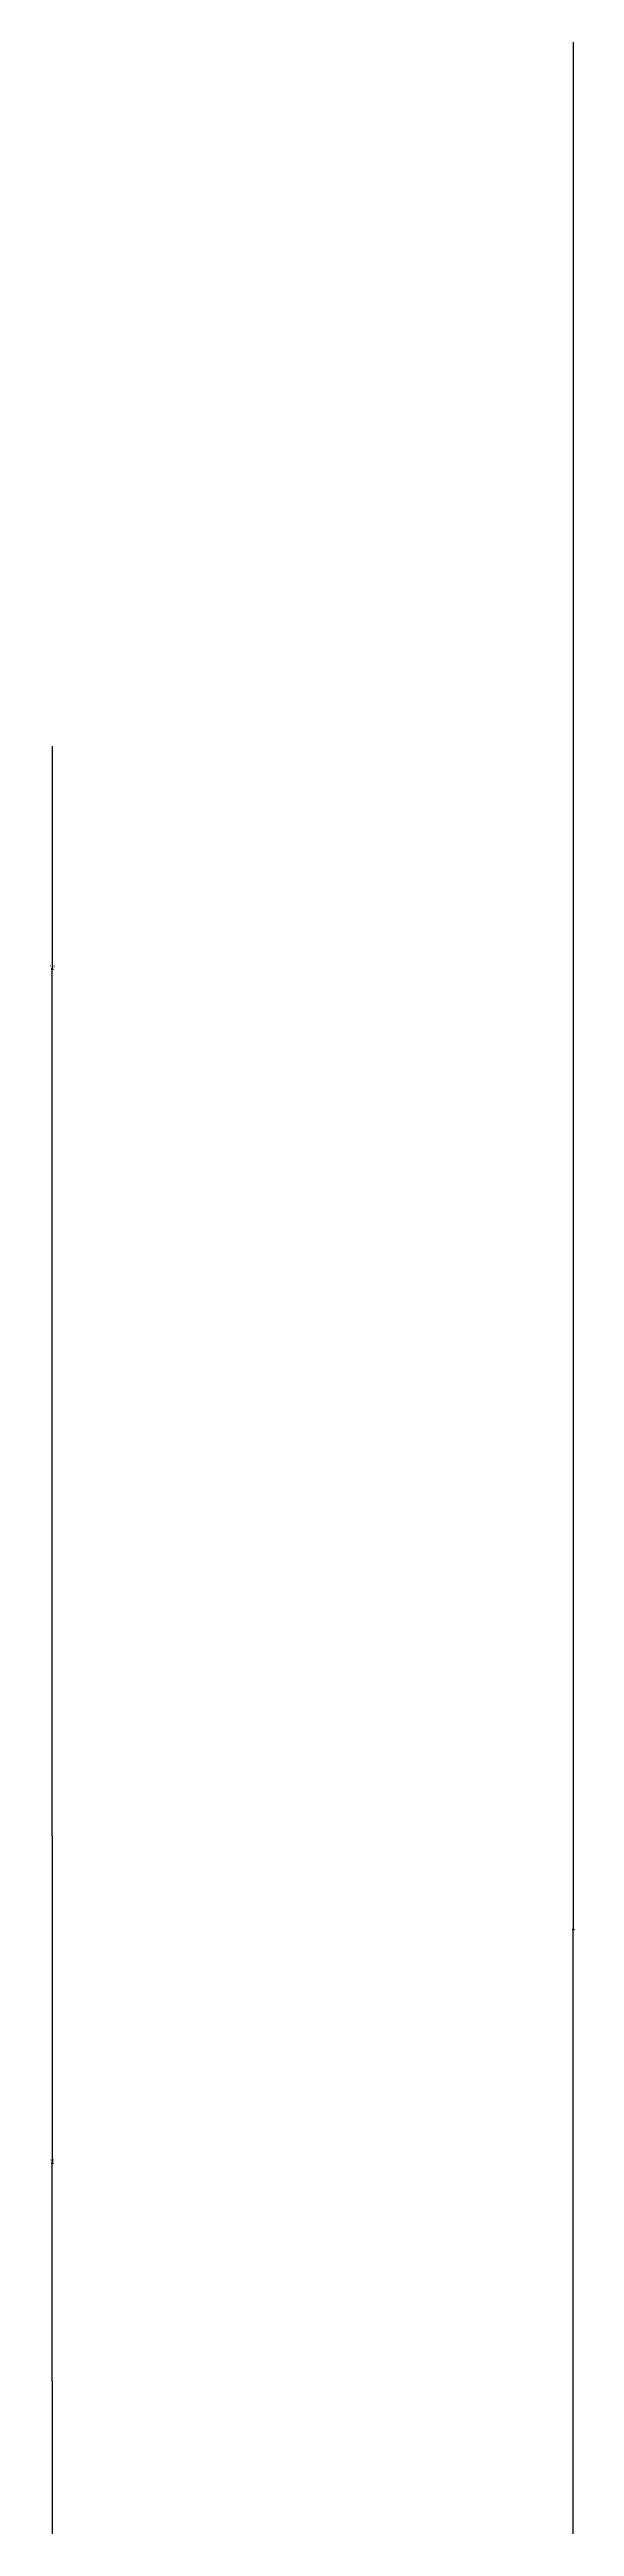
# Model space of a CAD drawing. Header units: metres. Extents: x 4568 to 182545, y -86951 to 35529.
# Drawn here: x 56894 to 57103, y -3232 to -2250 of the extents above; entities that cross this region are included whole.
import ezdxf

# ---------------------------------------------------------------- set-up
doc = ezdxf.new("R2010")
doc.units = ezdxf.units.M
doc.layers.add('DIM', color=1, linetype='Continuous')
doc.dimstyles.get("Standard").update_dxf_attribs({"dimtxt": 2.5, "dimasz": 2.5, "dimexe": 1.25, "dimexo": 0.625, "dimtad": 1, "dimcen": 2.5, "dimazin": 3, "dimtfac": 1, "dimtmove": 0, "dimatfit": 3})

# ---------------------------------------------------------------- blocks, each defined once
blk = doc.blocks.new('_CLOSEDFILLED')
at = {"color": 0, "linetype": 'BYBLOCK'}
blk.add_solid([(-1, 0.2), (0, 0), (-1, -0.2)], dxfattribs=at)
blk = doc.blocks.new('*D115')
for p, q in [((57102.3, -1484.44), (57102.3, -2995.37)), ((57102.05, -2995.37), (57101.8, -2995.37)), ((57102.3, -4506.3), (57102.3, -2995.37)), ((57102.3, -2995.37), (57102.3, -2995.37)), ((57102.55, -2995.37), (57102.8, -2995.37))]:
    blk.add_line(p, q)
at = {"layer": 'Defpoints'}
for p in [(57102.3, -1484.44), (57102.3, -2995.37), (57102.3, -4506.3)]:
    blk.add_point(p, dxfattribs=at)
at = {"layer": 'DIM', "xscale": 0.25, "yscale": 0.25}
blk.add_blockref('_CLOSEDFILLED', (57102.3, -2995.37), dxfattribs=at)
at = {"layer": 'DIM', "xscale": 0.25, "yscale": 0.25, "rotation": 180}
blk.add_blockref('_CLOSEDFILLED', (57102.3, -2995.37), dxfattribs=at)
at = {"layer": 'DIM', "insert": (57102.3, -2994.245), "char_height": 1, "attachment_point": 5}
blk.add_mtext('d', dxfattribs=at)
blk = doc.blocks.new('*D122')
for p, q in [((56895.53, -2526.3), (56895.53, -2614.69)), ((56895.28, -2614.69), (56895.03, -2614.69)), ((56895.53, -2958.3), (56895.53, -2614.69)), ((56895.53, -2614.69), (56895.53, -2614.69)), ((56895.78, -2614.69), (56896.03, -2614.69))]:
    blk.add_line(p, q)
at = {"layer": 'Defpoints'}
for p in [(56895.53, -2526.3), (56895.53, -2614.69), (56895.53, -2958.3)]:
    blk.add_point(p, dxfattribs=at)
at = {"layer": 'DIM', "xscale": 0.25, "yscale": 0.25}
blk.add_blockref('_CLOSEDFILLED', (56895.53, -2614.69), dxfattribs=at)
at = {"layer": 'DIM', "xscale": 0.25, "yscale": 0.25, "rotation": 180}
blk.add_blockref('_CLOSEDFILLED', (56895.53, -2614.69), dxfattribs=at)
at = {"layer": 'DIM', "insert": (56895.53, -2613.565), "char_height": 1, "attachment_point": 5}
blk.add_mtext('120', dxfattribs=at)
blk = doc.blocks.new('*D123')
for p, q in [((56895.53, -2958.3), (56895.53, -3087.96)), ((56895.28, -3087.96), (56895.03, -3087.96)), ((56895.53, -3174.3), (56895.53, -3087.96)), ((56895.53, -3087.96), (56895.53, -3087.96)), ((56895.78, -3087.96), (56896.03, -3087.96))]:
    blk.add_line(p, q)
at = {"layer": 'Defpoints'}
for p in [(56895.53, -2958.3), (56895.53, -3087.96), (56895.53, -3174.3)]:
    blk.add_point(p, dxfattribs=at)
at = {"layer": 'DIM', "xscale": 0.25, "yscale": 0.25}
blk.add_blockref('_CLOSEDFILLED', (56895.53, -3087.96), dxfattribs=at)
at = {"layer": 'DIM', "xscale": 0.25, "yscale": 0.25, "rotation": 180}
blk.add_blockref('_CLOSEDFILLED', (56895.53, -3087.96), dxfattribs=at)
at = {"layer": 'DIM', "insert": (56895.53, -3086.835), "char_height": 1, "attachment_point": 5}
blk.add_mtext('60', dxfattribs=at)
blk = doc.blocks.new('*D124')
for p, q in [((56895.53, -3174.3), (56895.53, -3668.69)), ((56895.53, -3606.3), (56895.53, -3668.69)), ((56895.28, -3668.69), (56895.03, -3668.69)), ((56895.53, -3668.69), (56895.53, -3668.69)), ((56895.78, -3668.69), (56896.03, -3668.69))]:
    blk.add_line(p, q)
at = {"layer": 'Defpoints'}
for p in [(56895.53, -3174.3), (56895.53, -3606.3), (56895.53, -3668.69)]:
    blk.add_point(p, dxfattribs=at)
at = {"layer": 'DIM', "xscale": 0.25, "yscale": 0.25}
blk.add_blockref('_CLOSEDFILLED', (56895.53, -3668.69), dxfattribs=at)
at = {"layer": 'DIM', "xscale": 0.25, "yscale": 0.25, "rotation": 180}
blk.add_blockref('_CLOSEDFILLED', (56895.53, -3668.69), dxfattribs=at)
at = {"layer": 'DIM', "insert": (56895.53, -3667.565), "char_height": 1, "attachment_point": 5}
blk.add_mtext('120', dxfattribs=at)

msp = doc.modelspace()

# ---------------------------------------------------------------- dimensions: what is measured, and where the dimension line sits
at = {"layer": 'DIM'}
for base, p1, p2, text, picture, middle in [((57102.3, -2995.37), (57102.3, -1484.44), (57102.3, -4506.3), 'd', '*D115', (57102.3, -2994.245)), ((56895.53, -2614.69), (56895.53, -2958.3), (56895.53, -2526.3), '120', '*D122', (56895.53, -2613.565)), ((56895.53, -3087.96), (56895.53, -3174.3), (56895.53, -2958.3), '60', '*D123', (56895.53, -3086.835)), ((56895.53, -3668.69), (56895.53, -3606.3), (56895.53, -3174.3), '120', '*D124', (56895.53, -3667.565))]:
    dim = msp.add_linear_dim(base=base, p1=p1, p2=p2, text=text, dimstyle='Standard', dxfattribs=at)
    dim.commit()
    dim.dimension.update_dxf_attribs({"geometry": picture, "text_midpoint": middle})

doc.saveas('drawing.dxf')
